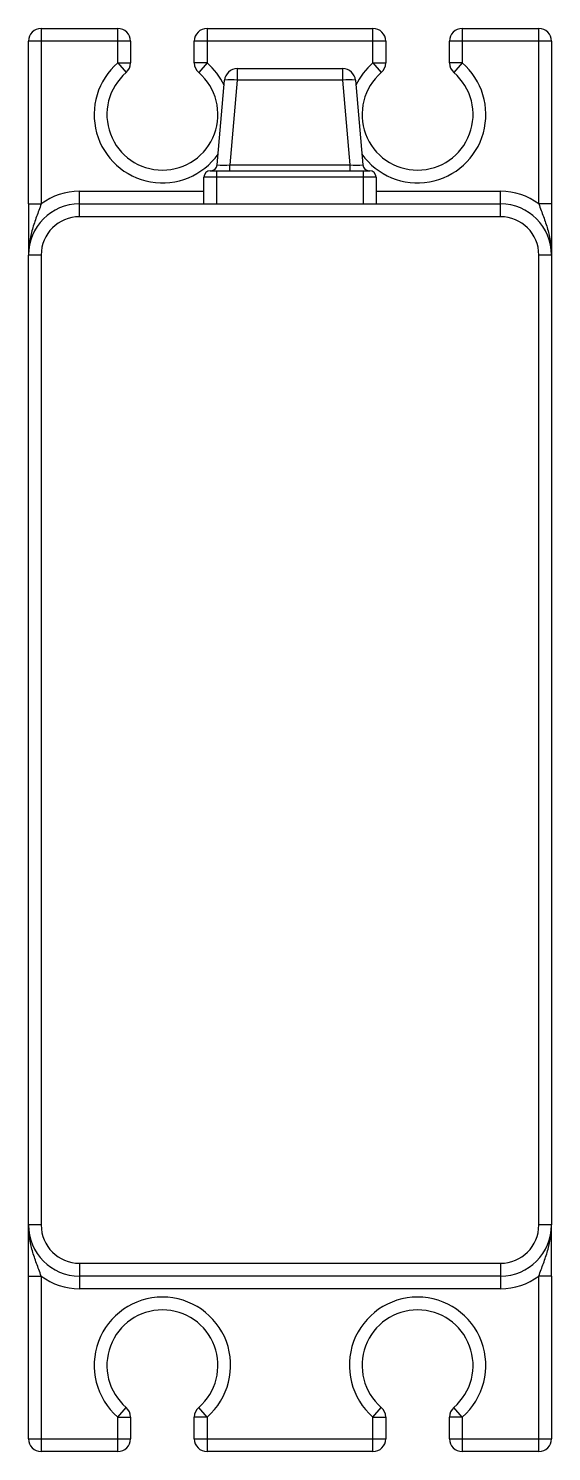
# Paper-space layout '_右视' of a CAD drawing. Header units: millimetres. Extents: x -20.5 to 0, y -6.9 to 48.9.
import ezdxf

# ---------------------------------------------------------------- set-up
doc = ezdxf.new("R2010")
doc.units = ezdxf.units.MM

psp = doc.layouts.new('_右视')

# ---------------------------------------------------------------- linework, layer by layer
at = {"color": 7, "linetype": 'Continuous', "lineweight": 25}
for p, q in [((-20, 48.875), (-20, 42)), ((-20, 48.875), (-17, 48.875)), ((-17, 47.523), (-17, 48.875)), ((-13.5, 48.875), (-13.5, 47.523)), ((-13.5, 48.875), (-7, 48.875)), ((-7, 47.523), (-7, 48.875)), ((-3.5, 48.875), (-3.5, 47.523)), ((-3.5, 48.875), (-0.5, 48.875)), ((-0.5, 42), (-0.5, 48.875)), ((-16.5, 48.375), (-20.5, 48.375)), ((-20.5, 42), (-20.5, 48.375)), ((-16.5, 48.375), (-16.5, 47.523)), ((-6.5, 48.375), (-14, 48.375)), ((-14, 47.523), (-14, 48.375)), ((-6.5, 48.375), (-6.5, 47.523)), ((0, 48.375), (-4, 48.375)), ((-4, 47.523), (-4, 48.375)), ((0, 48.375), (0, 42)), ((-17, 47.523), (-16.5, 47.523)), ((-17, 47.523), (-16.673, 47.145)), ((-13.5, 47.523), (-14, 47.523)), ((-13.5, 47.523), (-13.827, 47.145)), ((-7, 47.523), (-6.5, 47.523)), ((-7, 47.523), (-6.673, 47.145)), ((-3.5, 47.523), (-4, 47.523)), ((-3.5, 47.523), (-3.827, 47.145)), ((-13.105, 43.528), (-12.815, 46.844)), ((-12.317, 46.844), (-12.607, 43.528)), ((-12.317, 47.3), (-12.317, 46.844)), ((-12.317, 47.3), (-8.183, 47.3)), ((-8.183, 46.844), (-12.317, 46.844)), ((-8.183, 46.844), (-8.183, 47.3)), ((-7.893, 43.528), (-8.183, 46.844)), ((-7.685, 46.844), (-7.395, 43.528)), ((-12.607, 43.3), (-12.607, 43.528)), ((-12.607, 43.528), (-7.893, 43.528)), ((-7.893, 43.3), (-7.893, 43.528)), ((-6.875, 43.05), (-13.625, 43.05)), ((-13.625, 42), (-13.625, 43.05)), ((-13.375, 43.3), (-7.125, 43.3)), ((-13.125, 43.3), (-13.125, 42)), ((-7.375, 42), (-7.375, 43.3)), ((-6.875, 43.05), (-6.875, 42)), ((-18.5, 41.5), (-18.5, 42.5)), ((-2, 41.5), (-2, 42.5)), ((-20.5, 42), (-20, 42)), ((-18.5, 42), (-2, 42)), ((0, 42), (-0.5, 42)), ((-2, 41.5), (-18.5, 41.5)), ((-20, 40), (-20.5, 40)), ((-20.5, 2), (-20.5, 40)), ((-20, 40), (-20, 2)), ((-0.5, 2), (-0.5, 40)), ((0, 40), (-0.5, 40)), ((0, 40), (0, 2)), ((-20, 2), (-20.5, 2)), ((0, 2), (-0.5, 2)), ((-20.5, 0), (-20, 0)), ((-20.5, -6.375), (-20.5, 0)), ((-20, 0), (-20, -6.875)), ((-18.5, 0.5), (-2, 0.5)), ((-18.5, 0.5), (-18.5, -0.5)), ((-2, 0), (-18.5, 0)), ((-2, 0.5), (-2, -0.5)), ((0, 0), (-0.5, 0)), ((-0.5, -6.875), (-0.5, 0)), ((0, 0), (0, -6.375)), ((-2, -0.5), (-18.5, -0.5)), ((-17, -5.523), (-16.673, -5.145)), ((-17, -5.523), (-16.5, -5.523)), ((-17, -6.875), (-17, -5.523)), ((-16.5, -5.523), (-16.5, -6.375)), ((-13.5, -5.523), (-14, -5.523)), ((-14, -6.375), (-14, -5.523)), ((-13.5, -5.523), (-13.827, -5.145)), ((-13.5, -5.523), (-13.5, -6.875)), ((-7, -5.523), (-6.673, -5.145)), ((-7, -6.875), (-7, -5.523)), ((-7, -5.523), (-6.5, -5.523)), ((-6.5, -5.523), (-6.5, -6.375)), ((-4, -6.375), (-4, -5.523)), ((-3.5, -5.523), (-4, -5.523)), ((-3.5, -5.523), (-3.827, -5.145)), ((-3.5, -5.523), (-3.5, -6.875)), ((-20.5, -6.375), (-16.5, -6.375)), ((-14, -6.375), (-6.5, -6.375)), ((-4, -6.375), (0, -6.375)), ((-17, -6.875), (-20, -6.875)), ((-7, -6.875), (-13.5, -6.875)), ((-0.5, -6.875), (-3.5, -6.875))]:
    psp.add_line(p, q, dxfattribs=at)
at = {"color": 8, "linetype": 'Continuous', "lineweight": 25}
for p, q in [((-18.5, 42.5), (-13.625, 42.5)), ((-6.875, 42.5), (-2, 42.5))]:
    psp.add_line(p, q, dxfattribs=at)
at = {"color": 7, "linetype": 'Continuous', "lineweight": 25}
for centre, radius, start, end in [((-20, 48.375), 0.5, 90, 180), ((-17, 48.375), 0.5, 0, 90), ((-13.5, 48.375), 0.5, 90, 180), ((-7, 48.375), 0.5, 0, 90), ((-3.5, 48.375), 0.5, 90, 180), ((-0.5, 48.375), 0.5, 0, 90), ((-17, 47.523), 0.5, 310.8594, 360), ((-13.5, 47.523), 0.5, 180, 229.1406), ((-7, 47.523), 0.5, 310.8594, 0), ((-3.5, 47.523), 0.5, 180, 229.1406), ((-15.25, 45.5), 2.175, 130.8594, 49.1406), ((-12.317, 46.8), 0.5, 90, 175), ((-12.566, 45.402), 1.463, 80.1973, 99.8027), ((-8.183, 46.8), 0.5, 5, 90), ((-7.934, 45.402), 1.463, 80.1973, 99.8027), ((-5.25, 45.5), 2.175, 130.8594, 49.1406), ((-13.354, 43.55), 0.25, 270, 355), ((-12.856, 46.4), 2.882, 265.0432, 274.9568), ((-7.644, 46.4), 2.882, 265.0432, 274.9568), ((-7.146, 43.55), 0.25, 185, 270), ((-13.375, 43.05), 0.25, 90, 180), ((-7.125, 43.05), 0.25, 360, 90), ((-18.5, 40), 2.5, 90, 126.8699), ((-2, 40), 2.5, 53.1301, 90), ((-18.5, 40), 2, 90, 180), ((-2, 40), 2, 0, 90), ((-18.5, 40), 1.5, 90, 180), ((-2, 40), 1.5, 0, 90), ((-18.5, 2), 2, 180, 270), ((-18.5, 2), 1.5, 180, 270), ((-2, 2), 1.5, 270, 0), ((-2, 2), 2, 270, 0), ((-18.5, 2), 2.5, 233.1301, 270), ((-2, 2), 2.5, 270, 306.8699), ((-15.25, -3.5), 2.675, 310.8594, 229.1406), ((-5.25, -3.5), 2.675, 310.8594, 229.1406), ((-15.25, -3.5), 2.175, 310.8594, 229.1406), ((-5.25, -3.5), 2.175, 310.8594, 229.1406), ((-17, -5.523), 0.5, 0, 49.1406), ((-13.5, -5.523), 0.5, 130.8594, 180), ((-7, -5.523), 0.5, 0, 49.1406), ((-3.5, -5.523), 0.5, 130.8594, 180), ((-20, -6.375), 0.5, 180, 270), ((-17, -6.375), 0.5, 270, 0), ((-13.5, -6.375), 0.5, 180, 270), ((-7, -6.375), 0.5, 270, 0), ((-3.5, -6.375), 0.5, 180, 270), ((-0.5, -6.375), 0.5, 270, 0)]:
    psp.add_arc(centre, radius, start, end, dxfattribs=at)
at = {"color": 8, "linetype": 'Continuous', "lineweight": 25}
for centre, start, end in [((-15.25, 45.5), 130.8594, 324.6607), ((-15.25, 45.5), 25.3393, 49.1406), ((-5.25, 45.5), 130.8594, 154.6607), ((-5.25, 45.5), 215.3393, 49.1406)]:
    psp.add_arc(centre, 2.675, start, end, dxfattribs=at)
at = {"color": 7, "linetype": 'Continuous', "lineweight": 25}
for points, knots in [([(-20, 42), (-20.06, 41.831), (-20.123, 41.666), (-20.242, 41.338), (-20.299, 41.175), (-20.395, 40.845), (-20.433, 40.678), (-20.486, 40.341), (-20.5, 40.17), (-20.5, 40)], [0, 0, 0, 0, 0.25, 0.25, 0.5, 0.5, 0.75, 0.75, 1, 1, 1, 1]), ([(-20.5, 42), (-20.5, 41.808), (-20.5, 41.619), (-20.5, 41.256), (-20.5, 41.085), (-20.5, 40.592), (-20.5, 40.294), (-20.5, 40)], [0, 0, 0, 0, 0.25, 0.25, 0.5, 0.5, 1, 1, 1, 1]), ([(-0.5, 42), (-0.44, 41.831), (-0.377, 41.666), (-0.258, 41.338), (-0.201, 41.175), (-0.105, 40.845), (-0.067, 40.678), (-0.014, 40.341), (0, 40.17), (0, 40)], [0, 0, 0, 0, 0.25, 0.25, 0.5, 0.5, 0.75, 0.75, 1, 1, 1, 1]), ([(0, 42), (0, 41.808), (0, 41.619), (0, 41.256), (0, 41.085), (0, 40.592), (0, 40.294), (0, 40)], [0, 0, 0, 0, 0.25, 0.25, 0.5, 0.5, 1, 1, 1, 1]), ([(-20, 0), (-20.06, 0.169), (-20.123, 0.334), (-20.242, 0.662), (-20.299, 0.825), (-20.395, 1.155), (-20.433, 1.322), (-20.486, 1.659), (-20.5, 1.83), (-20.5, 2)], [0, 0, 0, 0, 0.25, 0.25, 0.5, 0.5, 0.75, 0.75, 1, 1, 1, 1]), ([(-20.5, 0), (-20.5, 0.192), (-20.5, 0.381), (-20.5, 0.744), (-20.5, 0.915), (-20.5, 1.408), (-20.5, 1.706), (-20.5, 2)], [0, 0, 0, 0, 0.25, 0.25, 0.5, 0.5, 1, 1, 1, 1]), ([(-0.5, 0), (-0.44, 0.169), (-0.377, 0.334), (-0.258, 0.662), (-0.201, 0.825), (-0.105, 1.155), (-0.067, 1.322), (-0.014, 1.659), (0, 1.83), (0, 2)], [0, 0, 0, 0, 0.25, 0.25, 0.5, 0.5, 0.75, 0.75, 1, 1, 1, 1]), ([(0, 0), (0, 0.192), (0, 0.381), (0, 0.744), (0, 0.915), (0, 1.408), (0, 1.706), (0, 2)], [0, 0, 0, 0, 0.25, 0.25, 0.5, 0.5, 1, 1, 1, 1])]:
    psp.add_open_spline(points, degree=3, knots=knots, dxfattribs=at)

doc.saveas('drawing.dxf')
